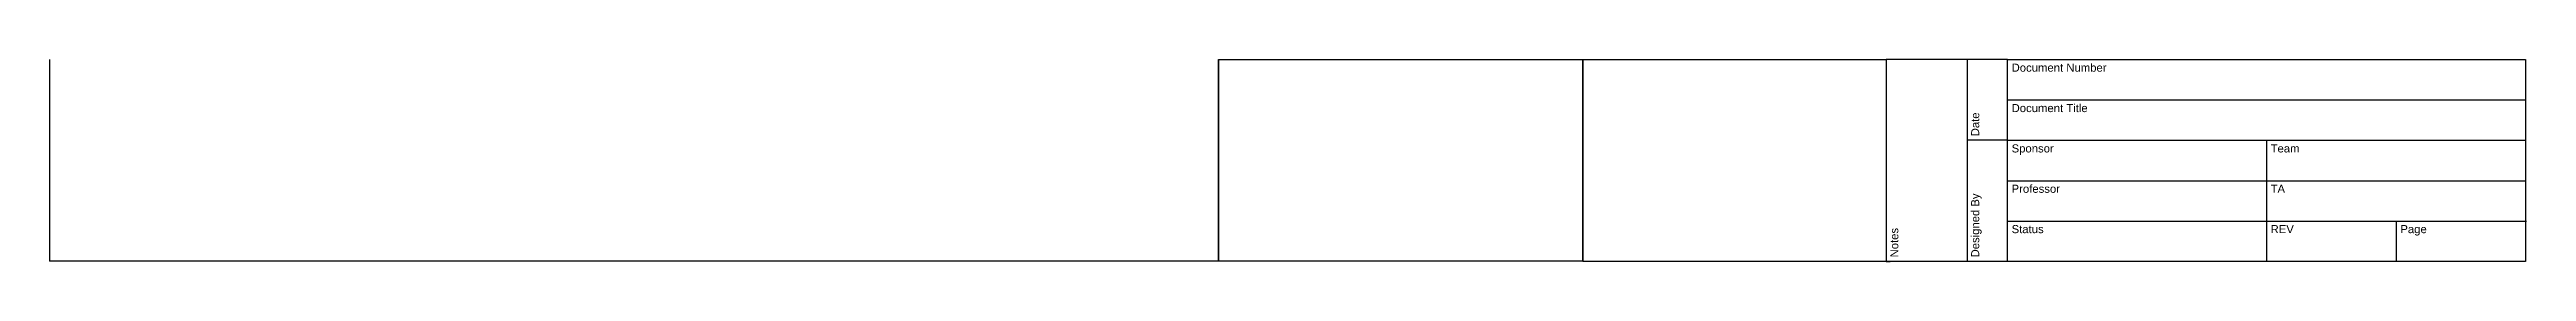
# Model space of a CAD drawing. Header units: inches. Extents: x 0 to 35.6, y 0 to 2.9.
import ezdxf

# ---------------------------------------------------------------- set-up
doc = ezdxf.new("R2010")
doc.units = ezdxf.units.IN
doc.header["$MEASUREMENT"] = 0
doc.layers.add('titleblock', color=7, linetype='Continuous')
doc.styles.get("Standard").update_dxf_attribs({"font": 'arial.ttf'})
picture_1 = doc.add_image_def('image1.png', size_in_pixel=(547, 365))
picture_2 = doc.add_image_def('image2.png', size_in_pixel=(900, 500))

msp = doc.modelspace()

# ---------------------------------------------------------------- linework, layer by layer
for p, q in [((0, 2.909), (0, 0)), ((16.81, 2.909), (16.81, 0)), ((26.99, 2.909), (26.408, 2.909)), ((26.408, 2.909), (26.408, -0.002)), ((27.572, 2.909), (26.99, 2.909)), ((28.154, 2.909), (27.572, 2.909)), ((27.572, 2.909), (27.572, -0.002)), ((28.154, 2.327), (28.154, 2.909)), ((28.154, 2.909), (35.602, 2.909)), ((28.154, 1.745), (28.154, 2.327)), ((28.154, 2.327), (35.602, 2.327)), ((28.154, 1.745), (27.572, 1.745)), ((28.154, 1.162), (28.154, 1.745)), ((28.154, 1.745), (35.602, 1.745)), ((31.878, 1.745), (31.878, 1.162)), ((28.154, 0.58), (28.154, 1.162)), ((28.154, 1.162), (35.602, 1.162)), ((31.878, 1.162), (31.878, 0.58)), ((28.154, -0.002), (28.154, 0.58)), ((28.154, 0.58), (35.615, 0.58)), ((31.878, 0.58), (31.878, -0.002)), ((33.743, 0.58), (33.743, -0.002)), ((16.81, 0), (0, 0)), ((26.99, -0.002), (26.408, -0.002)), ((26.408, -0.002), (26.466, -0.002)), ((27.572, -0.002), (26.99, -0.002)), ((28.154, -0.002), (27.572, -0.002))]:
    msp.add_line(p, q)
at = {"layer": 'titleblock'}
msp.add_lwpolyline([(35.602, 2.909), (35.602, -0.002), (28.154, -0.002), (28.154, 2.909)], dxfattribs=at)

# ---------------------------------------------------------------- texts
at = {"attachment_point": 1}
for s, insert, char_height in [('Document Number', (28.212, 2.851), 0.11642), ('Document Title', (28.212, 2.268), 0.11642), ('Sponsor', (28.212, 1.686), 0.1164), ('Team', (31.936, 1.686), 0.1164), ('Professor', (28.212, 1.104), 0.1164), ('TA', (31.936, 1.104), 0.1164), ('Status', (28.212, 0.522), 0.1164), ('REV', (31.936, 0.522), 0.1164), ('Page', (33.802, 0.522), 0.1164)]:
    msp.add_mtext_dynamic_manual_height_columns(s, width=3.66582, gutter_width=2.328, heights=[0], dxfattribs=dict(at, insert=insert, char_height=char_height))
at = {"attachment_point": 1, "rotation": 90}
for s, insert, char_height in [('Date', (27.63, 1.803), 0.1164), ('Designed By', (27.63, 0.056), 0.11642), ('Notes ', (26.466, 0.056), 0.1164)]:
    msp.add_mtext_dynamic_manual_height_columns(s, width=0.97629, gutter_width=2.328, heights=[0], dxfattribs=dict(at, insert=insert, char_height=char_height))

# ---------------------------------------------------------------- pictures from other files: only their frames are drawn
image = msp.add_image(picture_2, insert=(16.81, 0), size_in_units=(5.236, 2.909))
image.dxf.flags = 7
image = msp.add_image(picture_1, insert=(22.046, -0.002), size_in_units=(4.362, 2.91))
image.dxf.flags = 7

doc.saveas('drawing.dxf')
